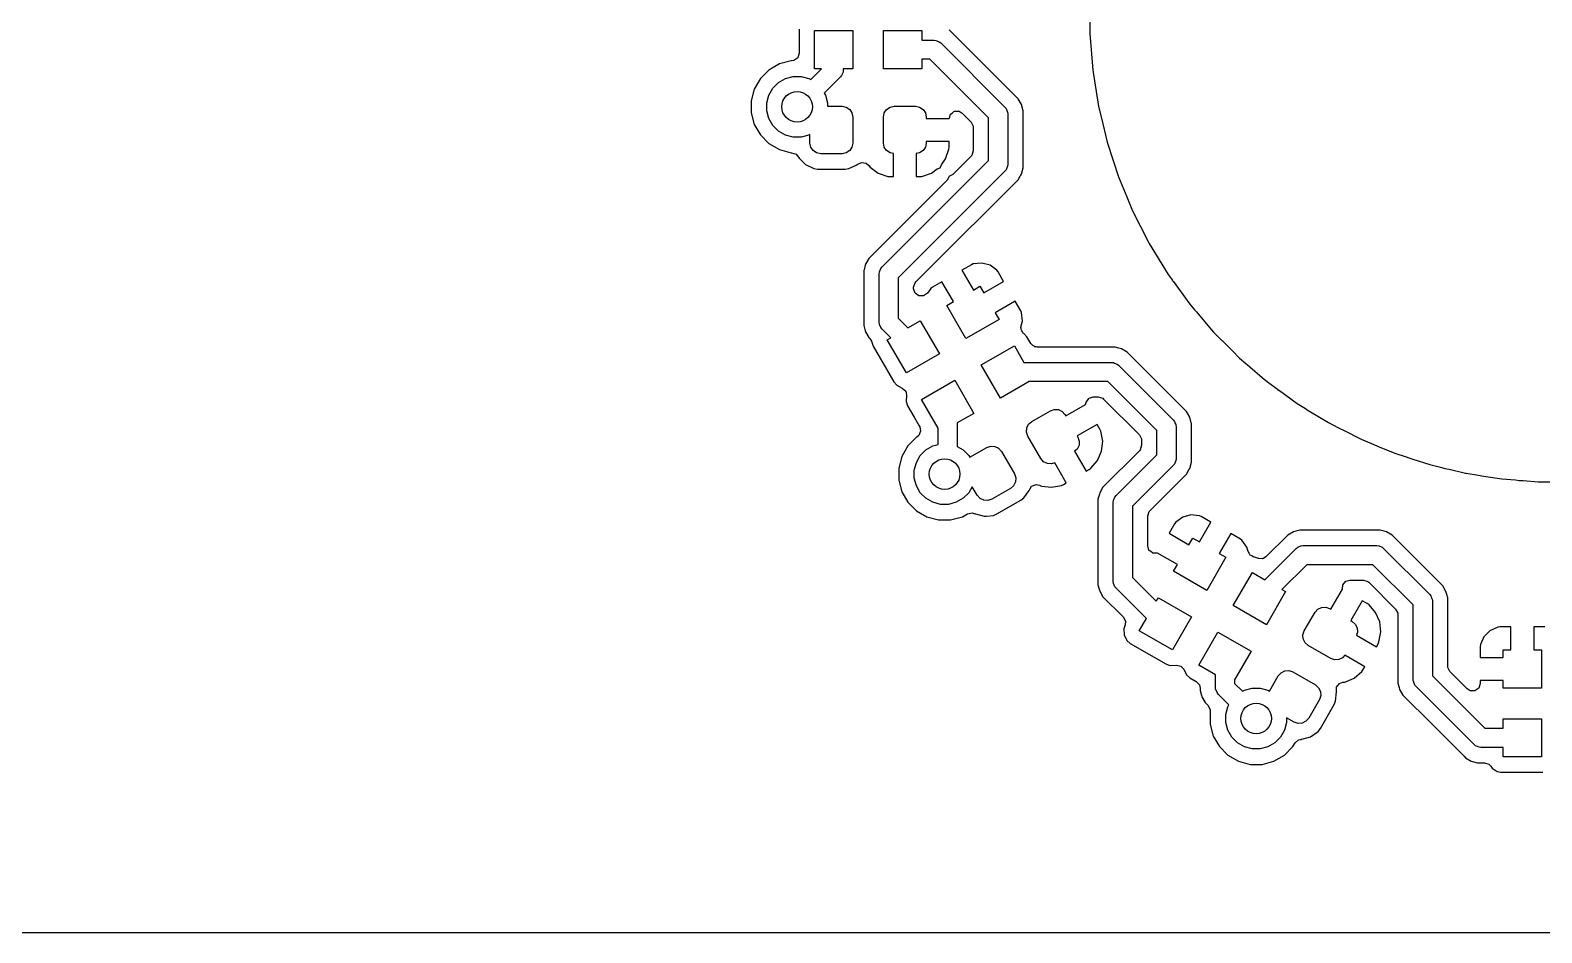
# Model space of a CAD drawing. Extents: x 0.79 to 7.64, y -5.35 to -0.98.
# Drawn here: x 3.427 to 4.205, y -5.354 to -4.89 of the extents above; entities that cross this region are included whole.
import ezdxf

# ---------------------------------------------------------------- set-up
doc = ezdxf.new("R2010")
doc.units = 0
doc.header["$MEASUREMENT"] = 0
doc.layers.add('BLACK', color=7, linetype='CONTINUOUS')

msp = doc.modelspace()

# ---------------------------------------------------------------- linework, layer by layer
at = {"layer": 'BLACK', "linetype": 'CONTINUOUS'}
for p, q in [((3.97242, -4.87246), (3.97242, -4.89133)), ((3.82281, -4.88899), (3.82281, -4.90144)), ((3.83071, -4.90945), (3.83071, -4.88976)), ((3.83071, -4.88976), (3.85039, -4.88976)), ((3.85039, -4.88976), (3.85039, -4.90945)), ((3.86614, -4.90945), (3.86614, -4.88976)), ((3.86614, -4.88976), (3.88583, -4.88976)), ((3.88583, -4.88976), (3.88583, -4.89469)), ((3.93307, -4.92242), (3.89999, -4.88935)), ((3.97242, -4.89133), (3.9739, -4.91006)), ((3.88583, -4.89469), (3.89213, -4.89469)), ((3.89213, -4.89469), (3.89309, -4.89478)), ((3.89309, -4.89478), (3.89309, -4.89478)), ((3.89309, -4.89478), (3.89361, -4.89499)), ((3.89361, -4.89499), (3.89486, -4.89551)), ((3.89486, -4.89551), (3.89486, -4.89551)), ((3.89486, -4.89551), (3.89561, -4.89613)), ((3.89561, -4.89613), (3.92868, -4.9292)), ((3.8126, -4.90695), (3.80721, -4.91006)), ((3.81861, -4.90534), (3.8126, -4.90695)), ((3.81892, -4.90534), (3.81861, -4.90534)), ((3.82012, -4.90515), (3.81892, -4.90534)), ((3.82207, -4.90373), (3.82012, -4.90515)), ((3.82281, -4.90144), (3.82207, -4.90373)), ((3.89009, -4.90453), (3.88583, -4.90453)), ((3.88583, -4.90453), (3.88583, -4.90945)), ((3.92028, -4.93472), (3.89009, -4.90453)), ((3.80281, -4.91447), (3.79969, -4.91986)), ((3.80721, -4.91006), (3.80281, -4.91447)), ((3.81214, -4.91649), (3.8157, -4.91443)), ((3.8157, -4.91443), (3.81967, -4.91337)), ((3.81967, -4.91337), (3.82378, -4.91337)), ((3.82378, -4.91337), (3.82775, -4.91443)), ((3.82775, -4.91443), (3.82874, -4.91501)), ((3.82874, -4.91501), (3.8343, -4.90945)), ((3.8343, -4.90945), (3.83071, -4.90945)), ((3.84403, -4.91364), (3.8357, -4.92196)), ((3.84464, -4.91289), (3.84403, -4.91364)), ((3.84538, -4.91112), (3.84464, -4.91289)), ((3.84464, -4.91289), (3.84464, -4.91289)), ((3.84547, -4.91016), (3.84538, -4.91112)), ((3.85039, -4.90945), (3.84547, -4.90945)), ((3.84547, -4.90945), (3.84547, -4.91016)), ((3.88583, -4.90945), (3.86614, -4.90945)), ((3.9739, -4.91006), (3.9739, -4.91014)), ((3.9739, -4.91014), (3.9739, -4.91014)), ((3.9739, -4.91014), (3.97685, -4.92878)), ((3.79969, -4.91986), (3.79808, -4.92587)), ((3.80611, -4.92693), (3.80717, -4.92296)), ((3.80717, -4.92296), (3.80923, -4.9194)), ((3.80923, -4.9194), (3.81214, -4.91649)), ((3.8357, -4.92196), (3.83627, -4.92296)), ((3.83627, -4.92296), (3.83734, -4.92693)), ((3.93464, -4.924), (3.93307, -4.92242)), ((3.93307, -4.92242), (3.93307, -4.92242)), ((3.79808, -4.92587), (3.79808, -4.93209)), ((3.80611, -4.93104), (3.80611, -4.92693)), ((3.80717, -4.93501), (3.80611, -4.93104)), ((3.83734, -4.92693), (3.83734, -4.92874)), ((3.83734, -4.92874), (3.84488, -4.92874)), ((3.84488, -4.92874), (3.84699, -4.92916)), ((3.84699, -4.92916), (3.84878, -4.93035)), ((3.84878, -4.93035), (3.84997, -4.93214)), ((3.86656, -4.93214), (3.86776, -4.93035)), ((3.86776, -4.93035), (3.86954, -4.92916)), ((3.86954, -4.92916), (3.87165, -4.92874)), ((3.87165, -4.92874), (3.88268, -4.92874)), ((3.88268, -4.92874), (3.88479, -4.92916)), ((3.88479, -4.92916), (3.88657, -4.93035)), ((3.88657, -4.93035), (3.88777, -4.93214)), ((3.90244, -4.93149), (3.90269, -4.93131)), ((3.90269, -4.93131), (3.90361, -4.93131)), ((3.90361, -4.93131), (3.90451, -4.93116)), ((3.90451, -4.93116), (3.90479, -4.93131)), ((3.90479, -4.93131), (3.9051, -4.93131)), ((3.9051, -4.93131), (3.90665, -4.93226)), ((3.92868, -4.9292), (3.92929, -4.92994)), ((3.92929, -4.92994), (3.92929, -4.92994)), ((3.92929, -4.92994), (3.92972, -4.93098)), ((3.92972, -4.93098), (3.93002, -4.93172)), ((3.93545, -4.92481), (3.93464, -4.924)), ((3.93714, -4.92773), (3.93545, -4.92481)), ((3.93801, -4.93099), (3.93714, -4.92773)), ((3.93801, -4.96035), (3.93801, -4.93099)), ((3.97685, -4.92878), (3.97685, -4.92878)), ((3.97685, -4.92878), (3.97831, -4.93486)), ((3.79808, -4.93209), (3.79969, -4.93811)), ((3.79969, -4.93811), (3.80281, -4.9435)), ((3.80923, -4.93857), (3.80717, -4.93501)), ((3.81214, -4.94148), (3.80923, -4.93857)), ((3.84997, -4.93214), (3.85039, -4.93425)), ((3.85039, -4.93425), (3.85039, -4.94764)), ((3.86614, -4.93425), (3.86656, -4.93214)), ((3.86614, -4.94764), (3.86614, -4.93425)), ((3.88777, -4.93214), (3.88819, -4.93425)), ((3.88819, -4.93425), (3.88819, -4.93504)), ((3.88819, -4.93504), (3.9, -4.93504)), ((3.9, -4.93501), (3.90028, -4.93415)), ((3.9, -4.93504), (3.9, -4.93501)), ((3.9, -4.93504), (3.9, -4.93504)), ((3.90028, -4.93415), (3.90042, -4.93324)), ((3.90042, -4.93324), (3.90065, -4.93302)), ((3.90065, -4.93302), (3.90074, -4.93272)), ((3.90074, -4.93272), (3.90148, -4.93219)), ((3.90148, -4.93219), (3.90213, -4.93154)), ((3.90213, -4.93154), (3.90244, -4.93149)), ((3.90665, -4.93226), (3.91124, -4.93684)), ((3.91124, -4.93684), (3.91233, -4.93899)), ((3.91233, -4.93899), (3.91238, -4.9396)), ((3.92028, -4.95662), (3.92028, -4.93472)), ((3.93002, -4.93172), (3.93002, -4.93172)), ((3.93002, -4.93172), (3.93012, -4.93268)), ((3.93012, -4.93268), (3.93012, -4.95866)), ((3.97831, -4.93486), (3.98126, -4.94713)), ((3.80281, -4.9435), (3.80721, -4.9479)), ((3.8157, -4.94353), (3.81214, -4.94148)), ((3.81967, -4.9446), (3.8157, -4.94353)), ((3.82378, -4.9446), (3.81967, -4.9446)), ((3.82775, -4.94353), (3.82378, -4.9446)), ((3.82835, -4.94319), (3.82775, -4.94353)), ((3.82835, -4.94764), (3.82835, -4.94319)), ((3.9, -4.94685), (3.88819, -4.94685)), ((3.88819, -4.94685), (3.88819, -4.94764)), ((3.9, -4.94972), (3.9, -4.94685)), ((3.9, -4.94685), (3.9, -4.94685)), ((3.91238, -4.9396), (3.91238, -4.95174)), ((3.80721, -4.9479), (3.8126, -4.95101)), ((3.8126, -4.95101), (3.81861, -4.95262)), ((3.81861, -4.95262), (3.81891, -4.95262)), ((3.81891, -4.95262), (3.8212, -4.95337)), ((3.8212, -4.95337), (3.82244, -4.95487)), ((3.82877, -4.94975), (3.82835, -4.94764)), ((3.82996, -4.95154), (3.82877, -4.94975)), ((3.83175, -4.95273), (3.82996, -4.95154)), ((3.83386, -4.95315), (3.83175, -4.95273)), ((3.84488, -4.95315), (3.83386, -4.95315)), ((3.84699, -4.95273), (3.84488, -4.95315)), ((3.84878, -4.95154), (3.84699, -4.95273)), ((3.84997, -4.94975), (3.84878, -4.95154)), ((3.85039, -4.94764), (3.84997, -4.94975)), ((3.86656, -4.94975), (3.86614, -4.94764)), ((3.86776, -4.95154), (3.86656, -4.94975)), ((3.86954, -4.95273), (3.86776, -4.95154)), ((3.87126, -4.95307), (3.86954, -4.95273)), ((3.87126, -4.96496), (3.87126, -4.95307)), ((3.88479, -4.95273), (3.88307, -4.95307)), ((3.88307, -4.95307), (3.88307, -4.96496)), ((3.88657, -4.95154), (3.88479, -4.95273)), ((3.88777, -4.94975), (3.88657, -4.95154)), ((3.88819, -4.94764), (3.88777, -4.94975)), ((3.89817, -4.95582), (3.89989, -4.95089)), ((3.89989, -4.95089), (3.9, -4.94972)), ((3.91124, -4.95449), (3.90185, -4.96388)), ((3.91164, -4.95403), (3.91124, -4.95449)), ((3.91238, -4.95174), (3.91164, -4.95403)), ((3.98126, -4.94713), (3.98709, -4.96508)), ((3.82244, -4.95487), (3.82271, -4.95545)), ((3.82271, -4.95545), (3.82271, -4.95545)), ((3.82271, -4.95545), (3.82605, -4.95879)), ((3.82605, -4.95879), (3.83034, -4.96079)), ((3.83034, -4.96079), (3.83229, -4.96104)), ((3.83229, -4.96104), (3.84645, -4.96104)), ((3.84645, -4.96104), (3.84841, -4.96079)), ((3.84841, -4.96079), (3.85208, -4.95907)), ((3.84841, -4.96079), (3.84841, -4.96079)), ((3.85208, -4.95907), (3.85269, -4.95879)), ((3.85269, -4.95879), (3.85275, -4.95873)), ((3.85275, -4.95873), (3.85283, -4.95869)), ((3.85283, -4.95869), (3.85297, -4.95859)), ((3.85297, -4.95859), (3.85298, -4.95861)), ((3.85298, -4.95861), (3.85489, -4.95764)), ((3.85489, -4.95764), (3.85727, -4.95802)), ((3.85727, -4.95802), (3.85864, -4.95917)), ((3.85864, -4.95917), (3.85927, -4.96003)), ((3.85927, -4.96003), (3.85927, -4.96003)), ((3.85927, -4.96003), (3.86347, -4.96313)), ((3.86542, -5.01148), (3.92028, -4.95662)), ((3.92868, -4.96214), (3.87382, -5.017)), ((3.89086, -4.96313), (3.89385, -4.96092)), ((3.89385, -4.96092), (3.89528, -4.96045)), ((3.89528, -4.96045), (3.89596, -4.95881)), ((3.89596, -4.95881), (3.89817, -4.95582)), ((3.92929, -4.9614), (3.92868, -4.96214)), ((3.92972, -4.96035), (3.92929, -4.9614)), ((3.92929, -4.9614), (3.92929, -4.9614)), ((3.93002, -4.95962), (3.92972, -4.96035)), ((3.93012, -4.95866), (3.93002, -4.95962)), ((3.93002, -4.95962), (3.93002, -4.95962)), ((3.93714, -4.96361), (3.93801, -4.96035)), ((3.89892, -4.96681), (3.85864, -5.00709)), ((3.86347, -4.96313), (3.8684, -4.96485)), ((3.8684, -4.96485), (3.86957, -4.96496)), ((3.86957, -4.96496), (3.87126, -4.96496)), ((3.88307, -4.96496), (3.88307, -4.96496)), ((3.88307, -4.96496), (3.88476, -4.96496)), ((3.88476, -4.96496), (3.88593, -4.96485)), ((3.88593, -4.96485), (3.89086, -4.96313)), ((3.88593, -4.96485), (3.88593, -4.96485)), ((3.88883, -5.01315), (3.93545, -4.96653)), ((3.89988, -4.96523), (3.89892, -4.96681)), ((3.90185, -4.96388), (3.89988, -4.96489)), ((3.89988, -4.96489), (3.89988, -4.96523)), ((3.93545, -4.96653), (3.93629, -4.96508)), ((3.93629, -4.96508), (3.93658, -4.96457)), ((3.93658, -4.96457), (3.93679, -4.96421)), ((3.93679, -4.96421), (3.93714, -4.96361)), ((3.98709, -4.96508), (3.99133, -4.97531)), ((3.99133, -4.97531), (3.99431, -4.98252)), ((3.99431, -4.98252), (4.00238, -4.99834)), ((4.00238, -4.99834), (4.00288, -4.99934)), ((4.00288, -4.99934), (4.00288, -4.99934)), ((4.00288, -4.99934), (4.01274, -5.01543)), ((3.85864, -5.00709), (3.85696, -5.01001)), ((3.85864, -5.00709), (3.85864, -5.00709)), ((3.85616, -5.01297), (3.85608, -5.01327)), ((3.85608, -5.01327), (3.85608, -5.03824)), ((3.85681, -5.01057), (3.85616, -5.01297)), ((3.85696, -5.01001), (3.85681, -5.01057)), ((3.86398, -5.01496), (3.86407, -5.014)), ((3.86398, -5.03993), (3.86398, -5.01496)), ((3.86407, -5.014), (3.86481, -5.01223)), ((3.86481, -5.01223), (3.86542, -5.01148)), ((3.86481, -5.01223), (3.86481, -5.01223)), ((3.87382, -5.017), (3.87382, -5.03789)), ((3.88285, -5.01913), (3.88883, -5.01315)), ((3.91145, -5.0103), (3.90651, -5.01315)), ((3.90651, -5.01315), (3.91242, -5.02338)), ((3.91236, -5.0099), (3.91145, -5.0103)), ((3.91675, -5.00943), (3.91236, -5.0099)), ((3.91236, -5.0099), (3.91236, -5.0099)), ((3.92102, -5.01057), (3.91675, -5.00943)), ((3.92458, -5.01318), (3.92102, -5.01057)), ((3.92102, -5.01057), (3.92102, -5.01057)), ((3.92517, -5.01398), (3.92458, -5.01318)), ((3.92802, -5.01891), (3.92517, -5.01398)), ((4.01274, -5.01543), (4.01474, -5.01817)), ((3.88171, -5.02188), (3.88246, -5.01959)), ((3.88171, -5.02265), (3.88171, -5.02188)), ((3.88245, -5.02493), (3.88171, -5.02265)), ((3.88246, -5.01959), (3.88285, -5.01913)), ((3.89055, -5.0225), (3.88876, -5.02495)), ((3.89135, -5.0219), (3.89055, -5.0225)), ((3.89628, -5.01905), (3.89135, -5.0219)), ((3.90219, -5.02928), (3.89628, -5.01905)), ((3.91242, -5.02338), (3.91583, -5.02141)), ((3.91583, -5.02141), (3.91779, -5.02482)), ((3.91779, -5.02482), (3.92802, -5.01891)), ((3.92802, -5.01891), (3.92802, -5.01891)), ((4.01474, -5.01817), (4.01481, -5.01827)), ((4.01481, -5.01827), (4.01487, -5.01837)), ((4.01487, -5.01837), (4.01516, -5.01875)), ((4.01516, -5.01875), (4.01517, -5.01877)), ((4.01517, -5.01877), (4.01517, -5.01877)), ((4.01517, -5.01877), (4.02384, -5.0307)), ((3.88439, -5.02635), (3.88245, -5.02493)), ((3.8868, -5.02636), (3.88439, -5.02635)), ((3.88876, -5.02495), (3.8868, -5.02636)), ((3.89878, -5.03125), (3.90219, -5.02928)), ((3.90862, -5.0483), (3.89878, -5.03125)), ((3.93393, -5.02914), (3.9237, -5.03505)), ((3.93678, -5.03408), (3.93393, -5.02914)), ((4.02384, -5.0307), (4.02384, -5.0307)), ((4.02384, -5.0307), (4.02631, -5.0336)), ((3.85608, -5.03824), (3.85608, -5.04162)), ((3.86407, -5.04089), (3.86398, -5.03993)), ((3.87382, -5.03789), (3.87874, -5.04282)), ((3.87874, -5.04282), (3.88514, -5.03913)), ((3.88514, -5.03913), (3.89498, -5.05617)), ((3.92567, -5.03846), (3.90862, -5.0483)), ((3.9237, -5.03505), (3.92567, -5.03846)), ((3.93717, -5.03499), (3.93678, -5.03408)), ((3.93705, -5.04161), (3.93765, -5.03938)), ((3.93765, -5.03938), (3.93717, -5.03499)), ((3.93717, -5.03499), (3.93717, -5.03499)), ((3.93765, -5.03938), (3.93765, -5.03938)), ((4.02631, -5.0336), (4.0265, -5.03384)), ((4.0265, -5.03384), (4.02719, -5.03462)), ((4.02719, -5.03462), (4.034, -5.0426)), ((3.85608, -5.04162), (3.85679, -5.04427)), ((3.85679, -5.04427), (3.85696, -5.04488)), ((3.85696, -5.04488), (3.85864, -5.0478)), ((3.85864, -5.0478), (3.85864, -5.0478)), ((3.85864, -5.0478), (3.85864, -5.0478)), ((3.85864, -5.0478), (3.85909, -5.04824)), ((3.86419, -5.04117), (3.86407, -5.04089)), ((3.86407, -5.04089), (3.86407, -5.04089)), ((3.86481, -5.04266), (3.86419, -5.04117)), ((3.86542, -5.04341), (3.86481, -5.04266)), ((3.86481, -5.04266), (3.86481, -5.04266)), ((3.86992, -5.04791), (3.86542, -5.04341)), ((3.86809, -5.04897), (3.86992, -5.04791)), ((3.93692, -5.0426), (3.93706, -5.04217)), ((3.93707, -5.04307), (3.93692, -5.0426)), ((3.93706, -5.04217), (3.93705, -5.04161)), ((3.93708, -5.04373), (3.93707, -5.04307)), ((3.93745, -5.04427), (3.93708, -5.04373)), ((3.93765, -5.04489), (3.93745, -5.04427)), ((3.93812, -5.04555), (3.93765, -5.04489)), ((3.93844, -5.04571), (3.93812, -5.04555)), ((3.93999, -5.04747), (3.93844, -5.04571)), ((3.94199, -5.05094), (3.93999, -5.04747)), ((4.034, -5.0426), (4.03609, -5.04505)), ((4.03609, -5.04505), (4.03892, -5.04788)), ((4.03892, -5.04788), (4.03892, -5.04788)), ((4.03892, -5.04788), (4.03901, -5.04796)), ((4.03901, -5.04796), (4.03933, -5.04832)), ((3.85909, -5.04824), (3.86002, -5.04974)), ((3.86002, -5.04974), (3.86087, -5.05224)), ((3.86087, -5.05224), (3.86087, -5.05224)), ((3.86087, -5.05224), (3.87149, -5.07064)), ((3.87794, -5.06602), (3.86809, -5.04897)), ((3.9165, -5.06194), (3.93354, -5.05209)), ((3.93354, -5.05209), (3.93846, -5.06062)), ((3.94211, -5.0511), (3.94199, -5.05094)), ((3.94298, -5.05198), (3.94211, -5.0511)), ((3.94364, -5.05219), (3.94298, -5.05198)), ((3.94405, -5.05253), (3.94364, -5.05219)), ((3.94467, -5.05253), (3.94405, -5.05253)), ((3.94527, -5.05272), (3.94467, -5.05253)), ((3.98534, -5.05272), (3.94527, -5.05272)), ((3.98733, -5.05326), (3.98534, -5.05272)), ((3.98534, -5.05272), (3.98534, -5.05272)), ((3.9886, -5.0536), (3.98733, -5.05326)), ((3.99152, -5.05529), (3.9886, -5.0536)), ((3.9886, -5.0536), (3.9886, -5.0536)), ((4.01968, -5.08345), (3.99152, -5.05529)), ((3.99152, -5.05529), (3.99152, -5.05529)), ((3.99152, -5.05529), (3.99152, -5.05529)), ((3.99152, -5.05529), (3.99152, -5.05529)), ((4.03933, -5.04832), (4.04037, -5.04932)), ((4.04037, -5.04932), (4.04039, -5.04935)), ((4.04039, -5.04935), (4.04039, -5.04935)), ((4.04039, -5.04935), (4.04573, -5.05468)), ((4.04573, -5.05468), (4.04944, -5.05839)), ((3.89498, -5.05617), (3.87794, -5.06602)), ((3.92634, -5.07898), (3.9165, -5.06194)), ((3.93846, -5.06062), (3.98365, -5.06062)), ((3.98365, -5.06062), (3.98461, -5.06071)), ((3.98461, -5.06071), (3.98461, -5.06071)), ((3.98461, -5.06071), (3.98513, -5.06093)), ((3.98513, -5.06093), (3.98638, -5.06145)), ((3.98638, -5.06145), (3.98638, -5.06145)), ((3.98638, -5.06145), (3.98713, -5.06206)), ((3.98713, -5.06206), (4.01529, -5.09022)), ((4.04944, -5.05839), (4.05272, -5.06119)), ((4.05272, -5.06119), (4.05281, -5.06127)), ((4.05281, -5.06127), (4.05328, -5.06172)), ((4.05328, -5.06172), (4.05462, -5.06282)), ((4.05462, -5.06282), (4.06108, -5.06833)), ((3.87149, -5.07064), (3.87304, -5.0724)), ((3.88581, -5.07965), (3.90286, -5.06981)), ((3.90286, -5.06981), (3.9127, -5.08686)), ((3.9411, -5.07046), (3.92634, -5.07898)), ((3.98161, -5.07046), (3.9411, -5.07046)), ((4.00689, -5.09574), (3.98161, -5.07046)), ((4.06108, -5.06833), (4.06379, -5.07065)), ((4.06379, -5.07065), (4.06379, -5.07065)), ((4.06379, -5.07065), (4.06754, -5.07337)), ((3.87304, -5.0724), (3.87585, -5.07379)), ((3.87585, -5.07379), (3.87585, -5.07379)), ((3.87585, -5.07379), (3.87587, -5.0738)), ((3.87587, -5.0738), (3.8776, -5.07548)), ((3.8776, -5.07548), (3.87804, -5.07755)), ((3.87804, -5.07755), (3.87783, -5.0807)), ((3.97119, -5.08015), (3.97179, -5.07922)), ((3.97179, -5.07922), (3.97189, -5.07919)), ((3.97189, -5.07919), (3.97195, -5.0791)), ((3.97195, -5.0791), (3.973, -5.07876)), ((3.973, -5.07876), (3.97404, -5.07836)), ((3.97404, -5.07836), (3.97424, -5.07835)), ((3.97424, -5.07835), (3.97673, -5.07835)), ((3.97673, -5.07835), (3.97902, -5.0791)), ((3.97902, -5.0791), (3.97948, -5.0795)), ((4.06754, -5.07337), (4.06763, -5.07344)), ((4.06763, -5.07344), (4.06827, -5.07396)), ((4.06827, -5.07396), (4.06985, -5.07506)), ((4.06985, -5.07506), (4.06989, -5.07508)), ((4.06989, -5.07508), (4.06989, -5.07508)), ((4.06989, -5.07508), (4.07906, -5.08174)), ((3.87783, -5.0807), (3.87783, -5.0807)), ((3.87783, -5.0807), (3.87858, -5.08293)), ((3.87858, -5.08293), (3.87858, -5.08293)), ((3.87858, -5.08293), (3.88195, -5.08875)), ((3.89433, -5.09442), (3.88581, -5.07965)), ((3.9127, -5.08686), (3.90418, -5.09178)), ((3.9425, -5.09101), (3.95204, -5.08549)), ((3.95204, -5.08549), (3.95408, -5.0848)), ((3.95408, -5.0848), (3.95623, -5.08494)), ((3.95623, -5.08494), (3.95816, -5.08589)), ((3.95816, -5.08589), (3.95957, -5.08751)), ((3.95997, -5.08819), (3.9702, -5.08229)), ((3.9702, -5.08229), (3.97048, -5.08124)), ((3.97048, -5.08124), (3.97053, -5.08115)), ((3.97053, -5.08105), (3.97119, -5.08015)), ((3.97053, -5.08115), (3.97053, -5.08105)), ((3.97948, -5.0795), (3.99785, -5.09787)), ((4.02099, -5.08476), (4.01968, -5.08345)), ((4.01968, -5.08345), (4.01968, -5.08345)), ((4.02207, -5.08583), (4.02099, -5.08476)), ((4.02375, -5.08875), (4.02207, -5.08583)), ((4.07906, -5.08174), (4.08337, -5.08439)), ((4.08337, -5.08439), (4.08419, -5.08495)), ((4.08419, -5.08495), (4.08597, -5.08598)), ((4.08597, -5.08598), (4.09515, -5.09161)), ((3.88195, -5.08875), (3.88458, -5.09331)), ((3.88458, -5.09331), (3.88481, -5.09372)), ((3.88481, -5.09372), (3.88531, -5.09607)), ((3.89433, -5.10283), (3.89433, -5.09442)), ((3.90418, -5.09178), (3.90418, -5.10386)), ((3.93979, -5.0965), (3.93993, -5.09435)), ((3.93993, -5.09435), (3.94088, -5.09242)), ((3.94088, -5.09242), (3.9425, -5.09101)), ((3.95957, -5.08751), (3.95997, -5.08819)), ((3.9761, -5.09252), (3.96587, -5.09842)), ((3.97754, -5.095), (3.9761, -5.09252)), ((3.9761, -5.09252), (3.9761, -5.09252)), ((4.01529, -5.09022), (4.0159, -5.09097)), ((4.0159, -5.09097), (4.0159, -5.09097)), ((4.0159, -5.09097), (4.01633, -5.09201)), ((4.01633, -5.09201), (4.01654, -5.09252)), ((4.01654, -5.09252), (4.01664, -5.09274)), ((4.01664, -5.09274), (4.01673, -5.0937)), ((4.01673, -5.0937), (4.01673, -5.11024)), ((4.02456, -5.09176), (4.02375, -5.08875)), ((4.02463, -5.09201), (4.02456, -5.09176)), ((4.02463, -5.10831), (4.02463, -5.09201)), ((4.09515, -5.09161), (4.09995, -5.09405)), ((4.09995, -5.09405), (4.10095, -5.09462)), ((4.10095, -5.09462), (4.10288, -5.09554)), ((3.88312, -5.09919), (3.87872, -5.10359)), ((3.88339, -5.09904), (3.88312, -5.09919)), ((3.88312, -5.09919), (3.88312, -5.09919)), ((3.88433, -5.09827), (3.88339, -5.09904)), ((3.88531, -5.09607), (3.88433, -5.09827)), ((3.94048, -5.09853), (3.93979, -5.0965)), ((3.94717, -5.11013), (3.94048, -5.09853)), ((3.96587, -5.09842), (3.96627, -5.0991)), ((3.96627, -5.0991), (3.96696, -5.10114)), ((3.96696, -5.10114), (3.96682, -5.10329)), ((3.97803, -5.09607), (3.97754, -5.095)), ((3.97754, -5.095), (3.97754, -5.095)), ((3.979, -5.1012), (3.97803, -5.09607)), ((3.97803, -5.09607), (3.97803, -5.09607)), ((3.97842, -5.10639), (3.979, -5.1012)), ((3.979, -5.1012), (3.979, -5.1012)), ((3.99785, -5.09787), (3.99895, -5.10001)), ((3.99895, -5.10001), (3.999, -5.10062)), ((3.999, -5.10062), (3.999, -5.10331)), ((4.00689, -5.1082), (4.00689, -5.09574)), ((4.10288, -5.09554), (4.11197, -5.10017)), ((4.11197, -5.10017), (4.11725, -5.10236)), ((4.11725, -5.10236), (4.11843, -5.10292)), ((3.87561, -5.10898), (3.874, -5.115)), ((3.87872, -5.10359), (3.87561, -5.10898)), ((3.88309, -5.11208), (3.88514, -5.10852)), ((3.88514, -5.10852), (3.88805, -5.10562)), ((3.88805, -5.10562), (3.89161, -5.10356)), ((3.89161, -5.10356), (3.89433, -5.10283)), ((3.90418, -5.10386), (3.90722, -5.10562)), ((3.90722, -5.10562), (3.91013, -5.10852)), ((3.91013, -5.10852), (3.91064, -5.1094)), ((3.91064, -5.1094), (3.91931, -5.10439)), ((3.91931, -5.10439), (3.92135, -5.1037)), ((3.92135, -5.1037), (3.9235, -5.10384)), ((3.9235, -5.10384), (3.92542, -5.10479)), ((3.92542, -5.10479), (3.92684, -5.10641)), ((3.92684, -5.10641), (3.93354, -5.118)), ((3.94859, -5.11174), (3.94717, -5.11013)), ((3.96587, -5.10521), (3.96455, -5.10637)), ((3.96455, -5.10637), (3.9705, -5.11666)), ((3.96682, -5.10329), (3.96587, -5.10521)), ((3.97633, -5.11118), (3.97842, -5.10639)), ((3.97842, -5.10639), (3.97842, -5.10639)), ((3.99785, -5.10607), (3.97912, -5.12481)), ((3.98589, -5.1292), (4.00689, -5.1082)), ((3.99825, -5.1056), (3.99785, -5.10607)), ((3.999, -5.10331), (3.99825, -5.1056)), ((4.01673, -5.11024), (4.01664, -5.1112)), ((4.02463, -5.10855), (4.02463, -5.10831)), ((4.02463, -5.10831), (4.02463, -5.10831)), ((4.02463, -5.11192), (4.02463, -5.10855)), ((4.11843, -5.10292), (4.12046, -5.10369)), ((4.12046, -5.10369), (4.1294, -5.1074)), ((4.1294, -5.1074), (4.13516, -5.10927)), ((4.13516, -5.10927), (4.13652, -5.10978)), ((4.13652, -5.10978), (4.1386, -5.11038)), ((3.874, -5.115), (3.874, -5.12122)), ((3.88202, -5.11605), (3.88309, -5.11208)), ((3.88202, -5.12017), (3.88202, -5.11605)), ((3.93354, -5.118), (3.93423, -5.12004)), ((3.95052, -5.1127), (3.94859, -5.11174)), ((3.95267, -5.11284), (3.95052, -5.1127)), ((3.95432, -5.11227), (3.95267, -5.11284)), ((3.96027, -5.12257), (3.95432, -5.11227)), ((3.9705, -5.11666), (3.97196, -5.11582)), ((3.97196, -5.11582), (3.97292, -5.11514)), ((3.97196, -5.11582), (3.97196, -5.11582)), ((3.97292, -5.11514), (3.97633, -5.11118)), ((4.01529, -5.11372), (3.99429, -5.13472)), ((4.0159, -5.11297), (4.01529, -5.11372)), ((4.01664, -5.1112), (4.0159, -5.11297)), ((4.01664, -5.1112), (4.01664, -5.1112)), ((4.01968, -5.12049), (4.02207, -5.1181)), ((4.02207, -5.1181), (4.02336, -5.11586)), ((4.02336, -5.11586), (4.02375, -5.11518)), ((4.02375, -5.11518), (4.02463, -5.11192)), ((4.1386, -5.11038), (4.14735, -5.11323)), ((4.14735, -5.11323), (4.15358, -5.11472)), ((4.15358, -5.11472), (4.1551, -5.11516)), ((4.1551, -5.11516), (4.1572, -5.11559)), ((4.1572, -5.11559), (4.16571, -5.11763)), ((4.16571, -5.11763), (4.16571, -5.11763)), ((4.16571, -5.11763), (4.16571, -5.11763)), ((4.16571, -5.11763), (4.16608, -5.11769)), ((4.16608, -5.11769), (4.17238, -5.11869)), ((3.874, -5.12122), (3.87561, -5.12724)), ((3.88309, -5.12414), (3.88202, -5.12017)), ((3.88514, -5.1277), (3.88309, -5.12414)), ((3.9119, -5.12463), (3.91013, -5.1277)), ((3.91444, -5.12902), (3.9119, -5.12463)), ((3.93152, -5.12553), (3.92197, -5.13104)), ((3.93313, -5.12411), (3.93152, -5.12553)), ((3.93409, -5.12218), (3.93313, -5.12411)), ((3.93423, -5.12004), (3.93409, -5.12218)), ((3.94126, -5.12621), (3.94243, -5.12441)), ((3.94243, -5.12441), (3.94468, -5.12355)), ((3.94468, -5.12355), (3.94644, -5.12387)), ((3.94644, -5.12387), (3.94741, -5.12429)), ((3.94741, -5.12429), (3.9526, -5.12488)), ((3.9526, -5.12488), (3.95773, -5.12391)), ((3.9526, -5.12488), (3.9526, -5.12488)), ((3.95773, -5.12391), (3.9588, -5.12342)), ((3.9588, -5.12342), (3.96027, -5.12257)), ((3.97912, -5.12481), (3.97743, -5.12773)), ((3.97912, -5.12481), (3.97912, -5.12481)), ((4.00333, -5.13684), (4.01968, -5.12049)), ((4.01968, -5.12049), (4.01968, -5.12049)), ((4.17238, -5.11869), (4.17406, -5.11903)), ((4.17406, -5.11903), (4.17614, -5.11929)), ((4.17614, -5.11929), (4.18435, -5.12059)), ((4.18435, -5.12059), (4.19145, -5.12115)), ((4.19145, -5.12115), (4.19327, -5.12137)), ((4.19327, -5.12137), (4.19528, -5.12145)), ((4.19528, -5.12145), (4.20316, -5.12207)), ((4.20316, -5.12207), (4.20316, -5.12207)), ((4.20316, -5.12207), (4.21067, -5.12207)), ((3.87561, -5.12724), (3.87872, -5.13263)), ((3.87872, -5.13263), (3.88312, -5.13703)), ((3.88805, -5.1306), (3.88514, -5.1277)), ((3.89161, -5.13266), (3.88805, -5.1306)), ((3.89558, -5.13372), (3.89161, -5.13266)), ((3.90366, -5.13266), (3.89969, -5.13372)), ((3.90722, -5.1306), (3.90366, -5.13266)), ((3.91013, -5.1277), (3.90722, -5.1306)), ((3.91586, -5.13064), (3.91444, -5.12902)), ((3.91779, -5.13159), (3.91586, -5.13064)), ((3.91993, -5.13173), (3.91779, -5.13159)), ((3.92197, -5.13104), (3.91993, -5.13173)), ((3.92456, -5.13866), (3.93682, -5.13158)), ((3.93682, -5.13158), (3.93839, -5.13038)), ((3.93839, -5.13038), (3.9411, -5.12651)), ((3.9411, -5.12651), (3.94112, -5.12643)), ((3.94112, -5.12643), (3.94117, -5.12635)), ((3.94117, -5.12635), (3.94124, -5.1262)), ((3.94124, -5.1262), (3.94126, -5.12621)), ((3.97726, -5.12838), (3.97656, -5.13099)), ((3.97656, -5.13099), (3.97656, -5.17168)), ((3.97743, -5.12773), (3.97726, -5.12838)), ((3.97743, -5.12773), (3.97743, -5.12773)), ((3.97743, -5.12773), (3.97743, -5.12773)), ((3.98445, -5.13268), (3.98454, -5.13172)), ((3.98445, -5.17337), (3.98445, -5.13268)), ((3.98454, -5.13172), (3.9846, -5.13158)), ((3.9846, -5.13158), (3.98491, -5.13082)), ((3.98491, -5.13082), (3.98528, -5.12994)), ((3.98528, -5.12994), (3.98589, -5.1292)), ((3.98528, -5.12994), (3.98528, -5.12994)), ((3.88312, -5.13703), (3.88851, -5.14014)), ((3.88851, -5.14014), (3.89453, -5.14175)), ((3.89969, -5.13372), (3.89558, -5.13372)), ((3.90075, -5.14175), (3.90676, -5.14014)), ((3.90676, -5.14014), (3.90949, -5.13857)), ((3.90949, -5.13857), (3.91184, -5.13807)), ((3.91184, -5.13807), (3.91311, -5.13854)), ((3.91311, -5.13854), (3.91315, -5.13846)), ((3.91315, -5.13846), (3.91346, -5.13861)), ((3.91346, -5.13861), (3.91346, -5.13861)), ((3.91346, -5.13861), (3.91803, -5.13983)), ((3.91803, -5.13983), (3.91924, -5.13972)), ((3.91803, -5.13983), (3.91803, -5.13983)), ((3.91803, -5.13983), (3.91803, -5.13983)), ((3.91924, -5.13972), (3.92274, -5.13942)), ((3.92274, -5.13942), (3.92456, -5.13866)), ((3.99429, -5.13472), (3.99429, -5.17133)), ((4.00219, -5.1396), (4.00293, -5.13731)), ((4.00219, -5.14861), (4.00219, -5.1396)), ((4.00293, -5.13731), (4.00333, -5.13684)), ((4.02016, -5.14027), (4.01659, -5.14287)), ((4.02442, -5.13912), (4.02016, -5.14027)), ((4.02881, -5.1396), (4.02442, -5.13912)), ((4.02442, -5.13912), (4.02442, -5.13912)), ((4.02972, -5.13999), (4.02881, -5.1396)), ((4.02881, -5.1396), (4.02881, -5.1396)), ((4.03466, -5.14284), (4.02972, -5.13999)), ((3.89453, -5.14175), (3.89453, -5.14175)), ((3.89453, -5.14175), (3.90075, -5.14175)), ((3.90075, -5.14175), (3.90075, -5.14175)), ((4.00219, -5.15511), (4.00219, -5.14861)), ((4.016, -5.14367), (4.01315, -5.14861)), ((4.01315, -5.14861), (4.02338, -5.15451)), ((4.01315, -5.14861), (4.01315, -5.14861)), ((4.01659, -5.14287), (4.016, -5.14367)), ((4.016, -5.14367), (4.016, -5.14367)), ((4.01659, -5.14287), (4.01659, -5.14287)), ((4.02876, -5.15307), (4.03466, -5.14284)), ((4.04489, -5.14875), (4.03898, -5.15898)), ((4.04983, -5.1516), (4.04489, -5.14875)), ((4.04489, -5.14875), (4.04489, -5.14875)), ((4.07711, -5.1479), (4.07419, -5.14959)), ((4.07837, -5.14756), (4.07711, -5.1479)), ((4.08037, -5.14703), (4.07837, -5.14756)), ((4.08374, -5.14703), (4.08037, -5.14703)), ((4.12177, -5.14703), (4.08374, -5.14703)), ((4.12376, -5.14756), (4.12177, -5.14703)), ((4.12503, -5.1479), (4.12376, -5.14756)), ((4.12795, -5.14959), (4.12503, -5.1479)), ((4.12503, -5.1479), (4.12503, -5.1479)), ((4.00281, -5.15723), (4.00219, -5.15511)), ((4.02338, -5.15451), (4.02535, -5.1511)), ((4.02535, -5.1511), (4.02876, -5.15307)), ((4.05062, -5.15219), (4.04983, -5.1516)), ((4.04983, -5.1516), (4.04983, -5.1516)), ((4.05323, -5.15576), (4.05062, -5.15219)), ((4.05062, -5.15219), (4.05062, -5.15219)), ((4.05383, -5.15798), (4.05323, -5.15576)), ((4.06243, -5.17251), (4.07858, -5.15636)), ((4.07419, -5.14959), (4.06317, -5.16061)), ((4.07419, -5.14959), (4.07419, -5.14959)), ((4.07858, -5.15636), (4.07932, -5.15575)), ((4.07932, -5.15575), (4.08087, -5.15511)), ((4.07932, -5.15575), (4.07932, -5.15575)), ((4.08087, -5.15511), (4.0811, -5.15502)), ((4.0811, -5.15502), (4.08206, -5.15492)), ((4.0811, -5.15502), (4.0811, -5.15502)), ((4.08206, -5.15492), (4.12008, -5.15492)), ((4.12008, -5.15492), (4.12104, -5.15502)), ((4.12104, -5.15502), (4.12104, -5.15502)), ((4.12104, -5.15502), (4.12127, -5.15511)), ((4.12127, -5.15511), (4.12281, -5.15575)), ((4.12281, -5.15575), (4.12281, -5.15575)), ((4.12281, -5.15575), (4.12356, -5.15636)), ((4.12356, -5.15636), (4.14718, -5.17998)), ((4.15396, -5.1756), (4.12795, -5.14959)), ((4.12795, -5.14959), (4.12795, -5.14959)), ((4.12795, -5.14959), (4.12795, -5.14959)), ((4.0029, -5.1573), (4.00281, -5.15723)), ((4.00293, -5.1574), (4.0029, -5.1573)), ((4.00383, -5.15805), (4.00293, -5.1574)), ((4.00469, -5.15875), (4.00383, -5.15805)), ((4.00479, -5.15876), (4.00469, -5.15875)), ((4.00488, -5.15882), (4.00479, -5.15876)), ((4.00599, -5.15882), (4.00488, -5.15882)), ((4.00709, -5.15888), (4.00599, -5.15882)), ((4.00724, -5.15884), (4.00709, -5.15888)), ((4.01747, -5.16474), (4.00724, -5.15884)), ((4.0155, -5.16815), (4.01747, -5.16474)), ((4.04239, -5.16095), (4.03255, -5.17799)), ((4.03898, -5.15898), (4.04239, -5.16095)), ((4.05428, -5.15874), (4.05383, -5.15798)), ((4.05447, -5.1593), (4.05428, -5.15874)), ((4.05472, -5.15948), (4.05447, -5.1593)), ((4.05491, -5.1598), (4.05472, -5.15948)), ((4.05571, -5.16018), (4.05491, -5.1598)), ((4.05643, -5.1607), (4.05571, -5.16018)), ((4.05693, -5.16085), (4.05643, -5.1607)), ((4.05708, -5.16084), (4.05693, -5.16085)), ((4.0592, -5.16156), (4.05708, -5.16084)), ((4.05925, -5.16157), (4.0592, -5.16156)), ((4.06102, -5.1617), (4.05925, -5.16157)), ((4.06133, -5.16155), (4.06102, -5.1617)), ((4.06166, -5.16155), (4.06133, -5.16155)), ((4.06237, -5.16101), (4.06166, -5.16155)), ((4.06317, -5.16061), (4.06237, -5.16101)), ((4.08409, -5.16476), (4.07125, -5.17761)), ((4.11804, -5.16476), (4.08409, -5.16476)), ((4.13878, -5.1855), (4.11804, -5.16476)), ((3.97656, -5.17168), (3.97656, -5.17506)), ((3.99429, -5.17133), (4.00657, -5.18362)), ((4.03255, -5.17799), (4.0155, -5.16815)), ((4.04619, -5.18587), (4.05603, -5.16882)), ((4.05603, -5.16882), (4.06243, -5.17251)), ((3.97656, -5.17506), (3.97717, -5.17737)), ((3.97717, -5.17737), (3.97743, -5.17832)), ((3.97743, -5.17832), (3.97912, -5.18124)), ((3.98454, -5.17433), (3.98445, -5.17337)), ((3.98458, -5.17442), (3.98454, -5.17433)), ((3.98454, -5.17433), (3.98454, -5.17433)), ((3.98528, -5.17611), (3.98458, -5.17442)), ((3.98589, -5.17685), (3.98528, -5.17611)), ((3.98528, -5.17611), (3.98528, -5.17611)), ((4.00148, -5.19244), (3.98589, -5.17685)), ((4.07308, -5.17866), (4.06324, -5.19571)), ((4.07125, -5.17761), (4.07308, -5.17866)), ((4.09646, -5.18767), (4.10241, -5.17737)), ((4.10241, -5.17737), (4.10252, -5.17516)), ((4.10252, -5.17516), (4.10404, -5.17329)), ((4.10404, -5.17329), (4.10616, -5.17266)), ((4.10616, -5.17266), (4.11316, -5.17266)), ((4.11316, -5.17266), (4.11545, -5.1734)), ((4.11545, -5.1734), (4.11591, -5.1738)), ((4.11591, -5.1738), (4.12974, -5.18763)), ((4.14718, -5.17998), (4.14779, -5.18073)), ((4.15564, -5.17852), (4.15396, -5.1756)), ((4.15396, -5.1756), (4.15396, -5.1756)), ((4.15396, -5.1756), (4.15396, -5.1756)), ((4.1562, -5.1806), (4.15564, -5.17852)), ((4.15564, -5.17852), (4.15564, -5.17852)), ((4.15564, -5.17852), (4.15564, -5.17852)), ((3.97912, -5.18124), (3.97912, -5.18124)), ((3.97912, -5.18124), (3.98958, -5.1917)), ((4.00657, -5.18362), (4.00763, -5.18179)), ((4.00763, -5.18179), (4.02468, -5.19163)), ((4.06324, -5.19571), (4.04619, -5.18587)), ((4.08825, -5.18929), (4.08967, -5.18768)), ((4.08967, -5.18768), (4.0916, -5.18673)), ((4.0916, -5.18673), (4.09374, -5.18659)), ((4.09374, -5.18659), (4.09578, -5.18728)), ((4.09578, -5.18728), (4.09646, -5.18767)), ((4.11259, -5.18335), (4.10669, -5.19358)), ((4.11508, -5.18478), (4.11259, -5.18335)), ((4.11604, -5.18546), (4.11508, -5.18478)), ((4.11945, -5.18942), (4.11604, -5.18546)), ((4.12974, -5.18763), (4.13084, -5.18978)), ((4.13878, -5.22402), (4.13878, -5.1855)), ((4.14779, -5.18073), (4.14779, -5.18073)), ((4.14779, -5.18073), (4.1481, -5.18147)), ((4.1481, -5.18147), (4.14837, -5.18213)), ((4.14837, -5.18213), (4.14853, -5.1825)), ((4.14853, -5.1825), (4.14862, -5.18346)), ((4.14862, -5.18346), (4.14862, -5.22198)), ((4.15637, -5.18124), (4.1562, -5.1806)), ((4.15652, -5.18178), (4.15637, -5.18124)), ((4.15652, -5.2069), (4.15652, -5.18178)), ((4.15652, -5.18178), (4.15652, -5.18178)), ((3.98958, -5.1917), (3.99067, -5.19385)), ((3.99051, -5.19571), (3.98981, -5.19779)), ((3.99067, -5.19385), (3.99051, -5.19571)), ((3.99779, -5.19884), (4.00148, -5.19244)), ((4.02468, -5.19163), (4.01483, -5.20868)), ((4.08274, -5.19884), (4.08825, -5.18929)), ((4.10669, -5.19358), (4.10737, -5.19397)), ((4.10737, -5.19397), (4.10899, -5.19539)), ((4.10899, -5.19539), (4.10994, -5.19732)), ((4.12154, -5.19421), (4.11945, -5.18942)), ((4.12212, -5.1994), (4.12154, -5.19421)), ((4.12154, -5.19421), (4.12154, -5.19421)), ((4.13084, -5.18978), (4.13089, -5.19039)), ((4.13089, -5.19039), (4.13089, -5.22233)), ((3.98981, -5.19779), (3.98981, -5.19779)), ((3.98981, -5.19779), (3.99001, -5.20092)), ((3.99001, -5.20092), (3.9914, -5.20374)), ((4.01483, -5.20868), (3.99779, -5.19884)), ((4.02847, -5.21655), (4.03832, -5.19951)), ((4.03832, -5.19951), (4.05536, -5.20935)), ((4.08205, -5.20088), (4.08274, -5.19884)), ((4.08219, -5.20302), (4.08205, -5.20088)), ((4.08314, -5.20495), (4.08219, -5.20302)), ((4.11008, -5.19946), (4.10952, -5.20112)), ((4.10952, -5.20112), (4.11981, -5.20706)), ((4.10994, -5.19732), (4.11008, -5.19946)), ((4.12115, -5.20453), (4.12212, -5.1994)), ((4.12212, -5.1994), (4.12212, -5.1994)), ((4.17513, -5.20187), (4.17334, -5.20591)), ((4.17825, -5.19875), (4.17513, -5.20187)), ((4.18229, -5.19696), (4.17825, -5.19875)), ((4.18328, -5.19685), (4.18229, -5.19696)), ((4.18898, -5.19685), (4.18328, -5.19685)), ((4.18328, -5.19685), (4.18328, -5.19685)), ((4.18898, -5.20866), (4.18898, -5.19685)), ((4.18898, -5.19685), (4.18898, -5.19685)), ((4.20649, -5.19685), (4.20079, -5.19685)), ((4.20079, -5.19685), (4.20079, -5.19685)), ((4.20079, -5.19685), (4.20079, -5.20866)), ((3.9914, -5.20374), (3.99317, -5.20528)), ((3.99317, -5.20528), (4.01156, -5.2159)), ((4.05536, -5.20935), (4.04684, -5.22411)), ((4.08475, -5.20637), (4.08314, -5.20495)), ((4.09635, -5.21306), (4.08475, -5.20637)), ((4.10361, -5.21135), (4.10246, -5.21266)), ((4.11391, -5.21729), (4.10361, -5.21135)), ((4.11981, -5.20706), (4.12066, -5.2056)), ((4.12066, -5.2056), (4.12115, -5.20453)), ((4.12066, -5.2056), (4.12066, -5.2056)), ((4.12115, -5.20453), (4.12115, -5.20453)), ((4.15652, -5.21709), (4.15652, -5.2069)), ((4.17334, -5.20591), (4.17323, -5.2069)), ((4.17323, -5.2069), (4.17323, -5.2126)), ((4.18504, -5.2126), (4.18504, -5.20866)), ((4.18504, -5.20866), (4.18898, -5.20866)), ((4.20079, -5.20866), (4.20472, -5.20866)), ((4.20472, -5.20866), (4.20472, -5.22835)), ((4.01156, -5.2159), (4.01156, -5.2159)), ((4.01156, -5.2159), (4.01156, -5.2159)), ((4.01156, -5.2159), (4.01264, -5.21627)), ((4.01264, -5.21627), (4.01378, -5.21666)), ((4.01378, -5.21666), (4.01692, -5.21645)), ((4.01692, -5.21645), (4.01692, -5.21645)), ((4.01692, -5.21645), (4.01694, -5.21645)), ((4.01694, -5.21645), (4.01927, -5.21704)), ((4.01927, -5.21704), (4.02069, -5.21862)), ((4.02069, -5.21862), (4.0207, -5.21864)), ((4.0207, -5.21864), (4.0207, -5.21864)), ((4.0207, -5.21864), (4.02209, -5.22145)), ((4.037, -5.22147), (4.02847, -5.21655)), ((4.09838, -5.21375), (4.09635, -5.21306)), ((4.10053, -5.21361), (4.09838, -5.21375)), ((4.10246, -5.21266), (4.10053, -5.21361)), ((4.11238, -5.21972), (4.11306, -5.21876)), ((4.11306, -5.21876), (4.11391, -5.21729)), ((4.11306, -5.21876), (4.11306, -5.21876)), ((4.11391, -5.21729), (4.11391, -5.21729)), ((4.15656, -5.2177), (4.15652, -5.21709)), ((4.15766, -5.21985), (4.15656, -5.2177)), ((4.17323, -5.2126), (4.17323, -5.2126)), ((4.17323, -5.2126), (4.18504, -5.2126)), ((4.02209, -5.22145), (4.02363, -5.2228)), ((4.02363, -5.2228), (4.02385, -5.223)), ((4.02385, -5.223), (4.02715, -5.22491)), ((4.02715, -5.22491), (4.02877, -5.2267)), ((4.02877, -5.2267), (4.0291, -5.22828)), ((4.037, -5.22792), (4.037, -5.22147)), ((4.04684, -5.22411), (4.04684, -5.22588)), ((4.04684, -5.22588), (4.05093, -5.22997)), ((4.06482, -5.22988), (4.06935, -5.22203)), ((4.06935, -5.22203), (4.07077, -5.22041)), ((4.07077, -5.22041), (4.0727, -5.21946)), ((4.0727, -5.21946), (4.07484, -5.21932)), ((4.07484, -5.21932), (4.07688, -5.22001)), ((4.07688, -5.22001), (4.08847, -5.2267)), ((4.08847, -5.2267), (4.09009, -5.22812)), ((4.09938, -5.22781), (4.1009, -5.22593)), ((4.1009, -5.22593), (4.10259, -5.22533)), ((4.10259, -5.22533), (4.10364, -5.22521)), ((4.10364, -5.22521), (4.10842, -5.22312)), ((4.10842, -5.22312), (4.11238, -5.21972)), ((4.10842, -5.22312), (4.10842, -5.22312)), ((4.11238, -5.21972), (4.11238, -5.21972)), ((4.13089, -5.22233), (4.13089, -5.2257)), ((4.13089, -5.2257), (4.13151, -5.22804)), ((4.13887, -5.22498), (4.13878, -5.22402)), ((4.13902, -5.22533), (4.13887, -5.22498)), ((4.13887, -5.22498), (4.13887, -5.22498)), ((4.13961, -5.22675), (4.13902, -5.22533)), ((4.14022, -5.2275), (4.13961, -5.22675)), ((4.13961, -5.22675), (4.13961, -5.22675)), ((4.14862, -5.22198), (4.17566, -5.24902)), ((4.16657, -5.22877), (4.15766, -5.21985)), ((4.17323, -5.22601), (4.17248, -5.2283)), ((4.18504, -5.22441), (4.17323, -5.22441)), ((4.17323, -5.22441), (4.17323, -5.22441)), ((4.17323, -5.22441), (4.17323, -5.22601)), ((4.18504, -5.22835), (4.18504, -5.22441)), ((4.0291, -5.22828), (4.0291, -5.2296)), ((4.0291, -5.2296), (4.0298, -5.2322)), ((4.0298, -5.2322), (4.02998, -5.23286)), ((4.02998, -5.23286), (4.03166, -5.23578)), ((4.03709, -5.22888), (4.037, -5.22792)), ((4.03719, -5.22911), (4.03709, -5.22888)), ((4.03709, -5.22888), (4.03709, -5.22888)), ((4.03783, -5.23065), (4.03719, -5.22911)), ((4.03844, -5.2314), (4.03783, -5.23065)), ((4.03783, -5.23065), (4.03783, -5.23065)), ((4.04397, -5.23693), (4.03844, -5.2314)), ((4.05093, -5.22997), (4.05192, -5.22939)), ((4.05192, -5.22939), (4.05589, -5.22833)), ((4.05589, -5.22833), (4.06, -5.22833)), ((4.06, -5.22833), (4.06397, -5.22939)), ((4.06397, -5.22939), (4.06482, -5.22988)), ((4.09049, -5.23423), (4.08498, -5.24378)), ((4.09009, -5.22812), (4.09104, -5.23005)), ((4.09118, -5.23219), (4.09049, -5.23423)), ((4.09104, -5.23005), (4.09118, -5.23219)), ((4.09887, -5.235), (4.09928, -5.23029)), ((4.09926, -5.23011), (4.09925, -5.22995)), ((4.09925, -5.22995), (4.09927, -5.22995)), ((4.09926, -5.23021), (4.09926, -5.23011)), ((4.09928, -5.23029), (4.09926, -5.23021)), ((4.09927, -5.22995), (4.09938, -5.22781)), ((4.13151, -5.22804), (4.13176, -5.22896)), ((4.13176, -5.22896), (4.13345, -5.23188)), ((4.13345, -5.23188), (4.13345, -5.23188)), ((4.13345, -5.23188), (4.13345, -5.23188)), ((4.13345, -5.23188), (4.13345, -5.23188)), ((4.13345, -5.23188), (4.14848, -5.24692)), ((4.17014, -5.25742), (4.14022, -5.2275)), ((4.16813, -5.22972), (4.16657, -5.22877)), ((4.17054, -5.22972), (4.16813, -5.22972)), ((4.17248, -5.2283), (4.17054, -5.22972)), ((4.20472, -5.22835), (4.18504, -5.22835)), ((4.03166, -5.23578), (4.03166, -5.23578)), ((4.03166, -5.23578), (4.03322, -5.23735)), ((4.03322, -5.23735), (4.03432, -5.23949)), ((4.03433, -5.24061), (4.0343, -5.24083)), ((4.0343, -5.24083), (4.0343, -5.24083)), ((4.0343, -5.24083), (4.0343, -5.24706)), ((4.03432, -5.23949), (4.03433, -5.24061)), ((4.04233, -5.24189), (4.0434, -5.23792)), ((4.04233, -5.246), (4.04233, -5.24189)), ((4.0434, -5.23792), (4.04397, -5.23693)), ((4.09103, -5.24908), (4.09811, -5.23682)), ((4.09811, -5.23682), (4.09887, -5.235)), ((4.0343, -5.24706), (4.03591, -5.25307)), ((4.0434, -5.24997), (4.04233, -5.246)), ((4.04545, -5.25353), (4.0434, -5.24997)), ((4.07249, -5.24997), (4.07044, -5.25353)), ((4.07356, -5.246), (4.07249, -5.24997)), ((4.07745, -5.24579), (4.07356, -5.24355)), ((4.07356, -5.24355), (4.07356, -5.246)), ((4.07949, -5.24649), (4.07745, -5.24579)), ((4.08163, -5.24635), (4.07949, -5.24649)), ((4.08356, -5.24539), (4.08163, -5.24635)), ((4.08498, -5.24378), (4.08356, -5.24539)), ((4.08983, -5.25065), (4.09103, -5.24908)), ((4.14848, -5.24692), (4.16337, -5.26181)), ((4.17566, -5.24902), (4.18504, -5.24902)), ((4.18504, -5.24902), (4.18504, -5.24409)), ((4.18504, -5.24409), (4.20472, -5.24409)), ((4.20472, -5.24409), (4.20472, -5.26378)), ((4.03591, -5.25307), (4.03903, -5.25846)), ((4.04836, -5.25644), (4.04545, -5.25353)), ((4.05192, -5.25849), (4.04836, -5.25644)), ((4.06753, -5.25644), (4.06397, -5.25849)), ((4.07044, -5.25353), (4.06753, -5.25644)), ((4.07686, -5.25846), (4.07797, -5.25654)), ((4.07797, -5.25654), (4.07976, -5.25493)), ((4.07976, -5.25493), (4.08106, -5.25471)), ((4.08105, -5.25461), (4.08139, -5.25458)), ((4.08106, -5.25471), (4.08105, -5.25461)), ((4.08139, -5.25458), (4.08596, -5.25336)), ((4.08139, -5.25458), (4.08139, -5.25458)), ((4.08139, -5.25458), (4.08139, -5.25458)), ((4.08596, -5.25336), (4.08983, -5.25065)), ((4.17089, -5.25803), (4.17014, -5.25742)), ((4.17193, -5.25846), (4.17089, -5.25803)), ((4.17089, -5.25803), (4.17089, -5.25803)), ((4.03903, -5.25846), (4.04343, -5.26286)), ((4.04343, -5.26286), (4.04882, -5.26597)), ((4.05589, -5.25956), (4.05192, -5.25849)), ((4.06, -5.25956), (4.05589, -5.25956)), ((4.06397, -5.25849), (4.06, -5.25956)), ((4.06707, -5.26597), (4.07246, -5.26286)), ((4.07246, -5.26286), (4.07686, -5.25846)), ((4.16337, -5.26181), (4.16337, -5.26181)), ((4.16337, -5.26181), (4.16337, -5.26181)), ((4.16337, -5.26181), (4.16494, -5.26338)), ((4.16494, -5.26338), (4.16575, -5.26419)), ((4.16575, -5.26419), (4.16868, -5.26588)), ((4.16868, -5.26588), (4.17193, -5.26675)), ((4.17266, -5.25876), (4.17193, -5.25846)), ((4.17362, -5.25886), (4.17266, -5.25876)), ((4.17266, -5.25876), (4.17266, -5.25876)), ((4.18504, -5.25886), (4.17362, -5.25886)), ((4.18504, -5.26378), (4.18504, -5.25886)), ((4.20472, -5.26378), (4.18504, -5.26378)), ((4.04882, -5.26597), (4.05483, -5.26758)), ((4.05483, -5.26758), (4.05483, -5.26758)), ((4.05483, -5.26758), (4.06106, -5.26758)), ((4.06106, -5.26758), (4.06707, -5.26597)), ((4.06106, -5.26758), (4.06106, -5.26758)), ((4.17193, -5.26675), (4.17545, -5.26675)), ((4.17545, -5.26675), (4.17774, -5.2675)), ((4.17774, -5.2675), (4.17869, -5.26848)), ((4.17869, -5.26848), (4.17935, -5.26947)), ((4.17935, -5.26947), (4.18196, -5.27122)), ((4.18196, -5.27122), (4.18371, -5.27156)), ((4.18371, -5.27156), (4.18426, -5.27167)), ((4.18426, -5.27167), (4.18426, -5.27167)), ((4.18426, -5.27167), (4.18426, -5.27167)), ((4.18426, -5.27167), (4.18426, -5.27167)), ((4.18426, -5.27167), (4.2055, -5.27167)), ((7.44077, -5.35431), (0.98442, -5.35431))]:
    msp.add_line(p, q, dxfattribs=at)
at = {"layer": 'BLACK'}
for centre in [(3.82172, -4.92898), (3.89764, -5.11811), (4.05794, -5.24394)]:
    msp.add_circle(centre, 0.00787, dxfattribs=at)

doc.saveas('drawing.dxf')
